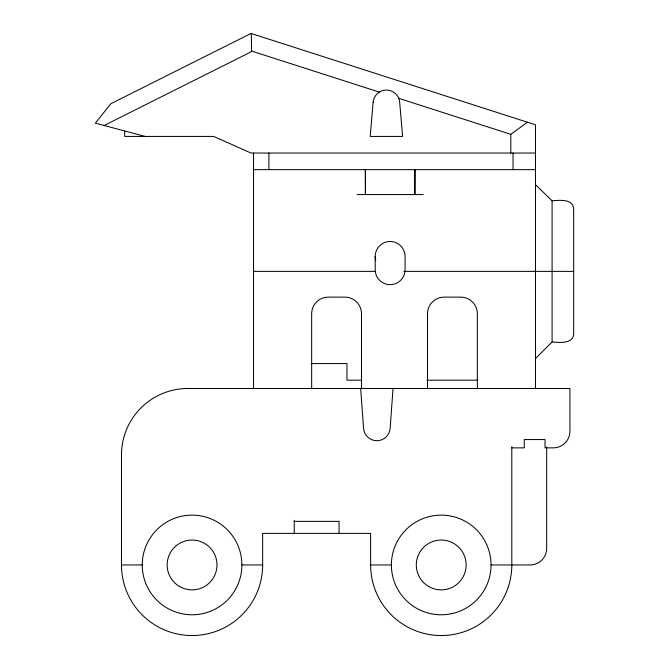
<?xml version="1.0" encoding="UTF-8"?>
<svg xmlns="http://www.w3.org/2000/svg" width="669" height="669" viewBox="0 0 669 669"><rect width="100%" height="100%" fill="white"/><g stroke="black" fill="none" stroke-linecap="round" stroke-linejoin="round"><path stroke-width="1" d="M414.922 194.562L415.031 169.65M393.046 388.48L390.144 428.344A13.321 13.321 0 0 1 376.856 440.695A13.321 13.321 0 0 1 363.568 428.344L360.658 388.48M535.476 358.584L552.084 341.976L552.084 200.792L535.476 184.661M251.318 33.542L251.611 51.078L250.047 52.366L104.172 125.504M398.599 98.284L510.823 134.327L527.431 122.218M535.476 153.042L251.034 153.042L213.662 136.426L124.677 136.426L124.677 131.241M253.526 169.65L535.476 169.65M357.171 194.562L423.109 194.562M552.084 200.792C559.276 200.248 573.726 198.45 573.676 209.548L573.676 333.212C573.726 344.318 559.276 342.52 552.084 341.976M253.526 271.38L375.702 271.38M403.9 271.38L573.676 271.38M311.261 363.568L346.96 363.568L346.96 380.176L361.494 380.176M426.889 380.176L477.758 380.176M511.81 447.862L524.262 447.862L524.262 439.558L545.026 439.558L545.026 447.862L553.33 447.862A16.608 16.608 0 0 0 569.938 431.254L569.938 388.48L187.922 388.48A66.44 66.44 0 0 0 121.482 454.92L121.482 564.962A70.588 70.588 0 0 0 192.07 635.55A70.588 70.588 0 0 0 262.666 564.962L262.666 533.402L370.626 533.402L370.626 564.962A70.588 70.588 0 0 0 441.214 635.55A70.588 70.588 0 0 0 511.81 564.962L511.81 446.884M294.218 521.36L339.066 521.36L339.066 533.402M121.482 564.962L142.246 564.962M241.902 564.962A49.832 49.832 0 0 1 167.158 608.113A49.832 49.832 0 0 1 167.158 521.803A49.832 49.832 0 0 1 241.902 564.962L262.666 564.962M370.626 564.962L391.39 564.962M491.046 564.962A49.832 49.832 0 0 0 416.302 521.803A49.832 49.832 0 0 0 416.302 608.113A49.832 49.832 0 0 0 491.046 564.962L530.082 564.962A16.608 16.608 0 0 0 546.69 548.346L546.69 446.992M145.148 136.426L95.324 123.146L110.903 103.703L251.034 33.45L535.476 124.802L535.476 388.48M251.611 51.078L379.724 92.23M365.257 169.65L365.358 194.562M513.056 153.042L513.056 169.65M510.823 134.327L510.823 153.042M477.34 388.48L477.34 313.736A16.608 16.608 0 0 0 460.732 297.128L444.124 297.128A16.608 16.608 0 0 0 427.516 313.736L427.516 388.48M414.805 169.65L414.805 194.562M375.192 256.436L375.192 269.724A14.952 14.952 0 0 0 390.144 284.668A14.952 14.952 0 0 0 405.088 269.724L405.088 256.436A14.952 14.952 0 0 0 388.187 241.618A14.952 14.952 0 0 0 375.702 260.3M365.483 169.65L365.483 194.562M361.494 388.48L361.494 313.736A16.608 16.608 0 0 0 344.878 297.128L328.27 297.128A16.608 16.608 0 0 0 311.662 313.736L311.662 388.48M294.218 520.398L294.218 533.402M268.888 153.042L268.888 169.65M253.526 153.042L253.526 388.48M373.118 102.382L370.208 136.426L402.596 136.426L399.694 102.382A13.321 13.321 0 0 0 386.406 90.047A13.321 13.321 0 0 0 373.118 102.382M428.762 586.537A24.912 24.912 0 0 0 466.134 564.962A24.912 24.912 0 0 0 428.762 543.379A24.912 24.912 0 0 0 428.762 586.537M179.618 586.537A24.912 24.912 0 0 0 216.99 564.962A24.912 24.912 0 0 0 179.618 543.379A24.912 24.912 0 0 0 179.618 586.537"/></g></svg>
